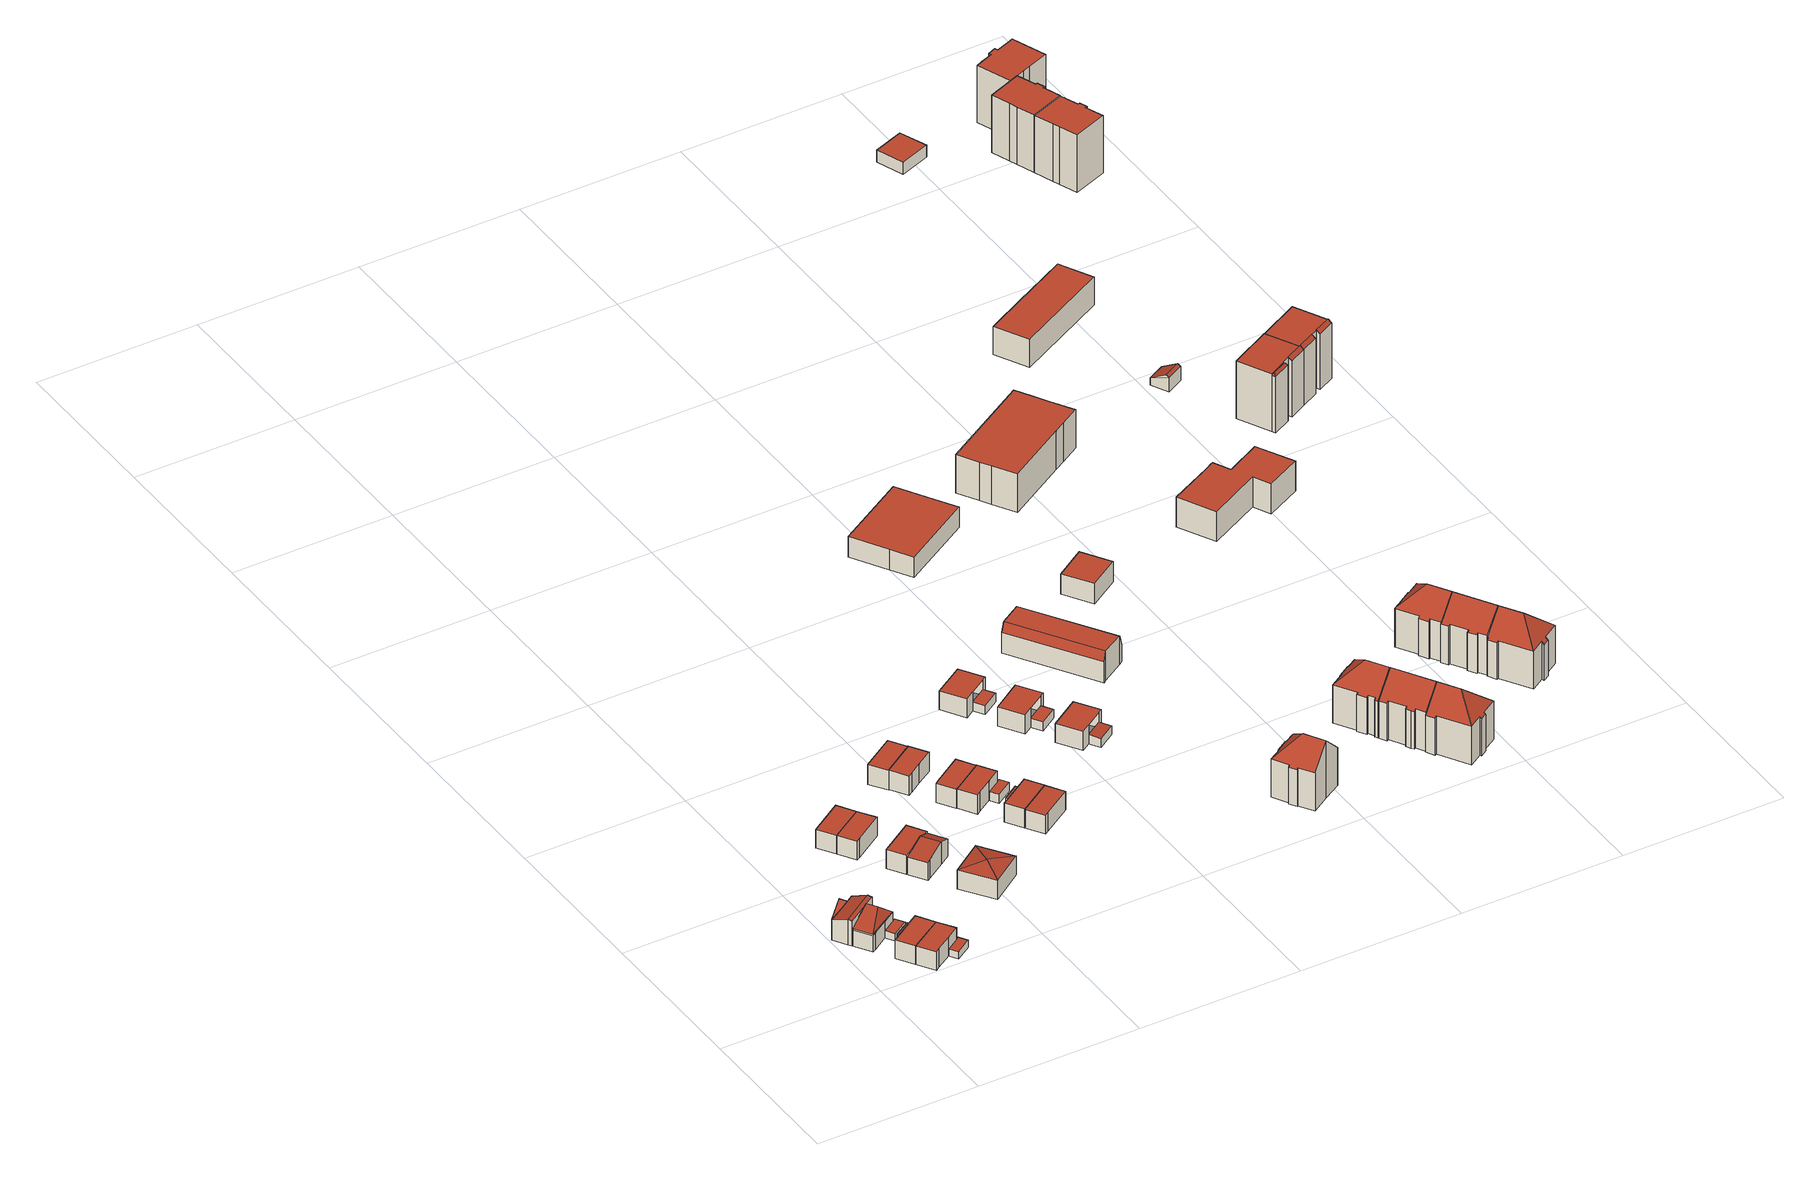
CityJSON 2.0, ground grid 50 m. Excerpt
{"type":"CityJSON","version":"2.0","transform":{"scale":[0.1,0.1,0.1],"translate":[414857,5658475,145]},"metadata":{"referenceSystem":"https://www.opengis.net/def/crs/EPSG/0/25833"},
"CityObjects":{
"building1":{"type":"Building","attributes":{"Dachtyp_tdc":"tdcGableRoof","Gemeindeschluessel":14612000,"Dachneigung":21.4,"QualitaetDacherkennung":9,"Geometrietyp2DReferenz":"3000","measuredHeight":8.37,"function":"31001_9998","roofType":"3100"},"geometry":[{"type":"Solid","lod":"2","boundaries":[[[[0,1,2,3]],[[1,4,5,2]],[[4,6,7,5]],[[6,8,9,7]],[[8,10,11,9]],[[10,12,13,11]],[[12,14,15,13]],[[14,0,3,15]],[[10,8,6,4]],[[4,1,0,14,12,10]],[[3,2,5,7,9,11,13,15]]]],"semantics":{"surfaces":[{"type":"WallSurface"},{"type":"RoofSurface"},{"type":"GroundSurface"}],"values":[[0,0,0,0,0,0,0,0,1,1,2]]}}]},
"building2":{"type":"Building","attributes":{"Dachtyp_tdc":"tdcHipAndGableRoof","Gemeindeschluessel":14612000,"Dachneigung":18.45,"QualitaetDacherkennung":11,"Geometrietyp2DReferenz":"3000","measuredHeight":8.54,"function":"31001_9998","roofType":"5000"},"geometry":[{"type":"Solid","lod":"2","boundaries":[[[[16,17,18,19]],[[17,20,21,18]],[[20,22,9,21]],[[22,23,7,9]],[[23,24,25,7]],[[26,27,28,24,29]],[[23,30,29,24]],[[26,29,30,31]],[[20,26,31,22]],[[22,31,30,23]],[[16,28,27,17]],[[24,28,16]],[[17,27,26,20]],[[25,19,18,21,9,7]],[[24,16,19,25]]]],"semantics":{"surfaces":[{"type":"WallSurface"},{"type":"RoofSurface"},{"type":"GroundSurface"}],"values":[[0,0,0,0,0,1,1,1,0,0,0,0,0,2,0]]}}]},
"building3":{"type":"Building","attributes":{"Dachtyp_tdc":"tdcFreeFormRoof","Gemeindeschluessel":14612000,"Dachneigung":41.2,"QualitaetDacherkennung":10,"Geometrietyp2DReferenz":"3000","measuredHeight":5.76,"function":"31001_9998","roofType":"5000"},"geometry":[{"type":"Solid","lod":"2","boundaries":[[[[32,33,34,35]],[[33,36,37,34]],[[36,38,39,37]],[[38,32,35,39]],[[38,36,40,41]],[[32,41,40,33]],[[36,33,40]],[[32,38,41]],[[35,34,37,39]]]],"semantics":{"surfaces":[{"type":"WallSurface"},{"type":"RoofSurface"},{"type":"GroundSurface"}],"values":[[0,0,0,0,1,1,0,0,2]]}}]},
"building4":{"type":"Building","attributes":{"Dachtyp_tdc":"tdcPolyFlatRoof","Gemeindeschluessel":14612000,"Dachneigung":0,"QualitaetDacherkennung":47,"Geometrietyp2DReferenz":"3000","measuredHeight":6.09,"function":"31001_9998","roofType":"1000"},"geometry":[{"type":"Solid","lod":"2","boundaries":[[[[42,43,44,45]],[[43,46,47,44]],[[46,48,49,47]],[[48,50,51,49]],[[50,52,53,51]],[[52,54,55,53]],[[54,42,45,55]],[[54,52,50,48,46,43,42]],[[45,44,47,49,51,53,55]]]],"semantics":{"surfaces":[{"type":"WallSurface"},{"type":"RoofSurface"},{"type":"GroundSurface"}],"values":[[0,0,0,0,0,0,0,1,2]]}}]},
"building5":{"type":"Building","attributes":{"Dachtyp_tdc":"tdcPolyFlatRoof","Gemeindeschluessel":14612000,"Dachneigung":0,"QualitaetDacherkennung":49,"Geometrietyp2DReferenz":"3000","measuredHeight":2.35,"function":"31001_9998","roofType":"1000"},"geometry":[{"type":"Solid","lod":"2","boundaries":[[[[56,57,19,58]],[[57,59,25,19]],[[59,60,61,25]],[[60,62,63,61]],[[62,56,58,63]],[[62,60,59,57,56]],[[58,19,25,61,63]]]],"semantics":{"surfaces":[{"type":"WallSurface"},{"type":"RoofSurface"},{"type":"GroundSurface"}],"values":[[0,0,0,0,0,1,2]]}}]},
"building6":{"type":"Building","attributes":{"Dachtyp_tdc":"tdcPolyFlatRoof","Gemeindeschluessel":14612000,"Dachneigung":0,"QualitaetDacherkennung":43,"Geometrietyp2DReferenz":"3000","measuredHeight":6.1,"function":"31001_9998","roofType":"1000"},"geometry":[{"type":"Solid","lod":"2","boundaries":[[[[64,65,66,67]],[[65,43,44,66]],[[43,42,45,44]],[[42,54,55,45]],[[54,68,69,55]],[[68,70,71,69]],[[70,64,67,71]],[[70,68,54,42,43,65,64]],[[67,66,44,45,55,69,71]]]],"semantics":{"surfaces":[{"type":"WallSurface"},{"type":"RoofSurface"},{"type":"GroundSurface"}],"values":[[0,0,0,0,0,0,0,1,2]]}}]},
"building7":{"type":"Building","attributes":{"Dachtyp_tdc":"tdcPolyFlatRoof","Gemeindeschluessel":14612000,"Dachneigung":0,"QualitaetDacherkennung":47,"Geometrietyp2DReferenz":"3000","measuredHeight":2.35,"function":"31001_9998","roofType":"1000"},"geometry":[{"type":"Solid","lod":"2","boundaries":[[[[72,73,74,51]],[[73,75,76,74]],[[75,77,78,76]],[[77,79,53,78]],[[79,72,51,53]],[[79,77,75,73,72]],[[51,74,76,78,53]]]],"semantics":{"surfaces":[{"type":"WallSurface"},{"type":"RoofSurface"},{"type":"GroundSurface"}],"values":[[0,0,0,0,0,1,2]]}}]},
"building8":{"type":"Building","attributes":{"Dachtyp_tdc":"tdcPolyFlatRoof","Gemeindeschluessel":14612000,"Dachneigung":0,"QualitaetDacherkennung":46,"Geometrietyp2DReferenz":"3000","measuredHeight":2.37,"function":"31001_9998","roofType":"1000"},"geometry":[{"type":"Solid","lod":"2","boundaries":[[[[80,81,71,82]],[[81,83,69,71]],[[83,84,85,69]],[[84,86,87,85]],[[86,80,82,87]],[[86,84,83,81,80]],[[82,71,69,85,87]]]],"semantics":{"surfaces":[{"type":"WallSurface"},{"type":"RoofSurface"},{"type":"GroundSurface"}],"values":[[0,0,0,0,0,1,2]]}}]},
"building9":{"type":"Building","attributes":{"Dachtyp_tdc":"tdcPolyFlatRoof","Gemeindeschluessel":14612000,"Dachneigung":0,"QualitaetDacherkennung":45,"Geometrietyp2DReferenz":"3000","measuredHeight":6.19,"function":"31001_9998","roofType":"1000"},"geometry":[{"type":"Solid","lod":"2","boundaries":[[[[88,89,90,91]],[[89,92,93,90]],[[92,94,95,93]],[[94,96,97,95]],[[96,98,99,97]],[[98,88,91,99]],[[98,96,94,92,89,88]],[[91,90,93,95,97,99]]]],"semantics":{"surfaces":[{"type":"WallSurface"},{"type":"RoofSurface"},{"type":"GroundSurface"}],"values":[[0,0,0,0,0,0,1,2]]}}]},
"building10":{"type":"Building","attributes":{"Dachtyp_tdc":"tdcPolyFlatRoof","Gemeindeschluessel":14612000,"Dachneigung":0,"QualitaetDacherkennung":45,"Geometrietyp2DReferenz":"3000","measuredHeight":6.2,"function":"31001_9998","roofType":"1000"},"geometry":[{"type":"Solid","lod":"2","boundaries":[[[[100,89,90,101]],[[89,88,91,90]],[[88,98,99,91]],[[98,102,103,99]],[[102,104,105,103]],[[104,100,101,105]],[[104,102,98,88,89,100]],[[101,90,91,99,103,105]]]],"semantics":{"surfaces":[{"type":"WallSurface"},{"type":"RoofSurface"},{"type":"GroundSurface"}],"values":[[0,0,0,0,0,0,1,2]]}}]},
"building11":{"type":"Building","attributes":{"Dachtyp_tdc":"tdcPolyFlatRoof","Gemeindeschluessel":14612000,"Dachneigung":0,"QualitaetDacherkennung":43,"Geometrietyp2DReferenz":"3000","measuredHeight":6.32,"function":"31001_9998","roofType":"1000"},"geometry":[{"type":"Solid","lod":"2","boundaries":[[[[106,107,108,109]],[[107,110,111,108]],[[110,112,113,111]],[[112,114,115,113]],[[114,116,117,115]],[[116,106,109,117]],[[116,114,112,110,107,106]],[[109,108,111,113,115,117]]]],"semantics":{"surfaces":[{"type":"WallSurface"},{"type":"RoofSurface"},{"type":"GroundSurface"}],"values":[[0,0,0,0,0,0,1,2]]}}]},
"building12":{"type":"Building","attributes":{"Dachtyp_tdc":"tdcGableRoof","Gemeindeschluessel":14612000,"Dachneigung":10.66,"QualitaetDacherkennung":20,"Geometrietyp2DReferenz":"3000","measuredHeight":7.32,"function":"31001_9998","roofType":"3100"},"geometry":[{"type":"Solid","lod":"2","boundaries":[[[[118,119,120,121]],[[119,122,123,120]],[[122,124,108,123]],[[124,125,109,108]],[[125,126,127,109]],[[126,128,117,127]],[[128,129,130,117]],[[129,118,121,130]],[[126,125,124,122,119,118]],[[118,129,128,126]],[[121,120,123,108,109,127,117,130]]]],"semantics":{"surfaces":[{"type":"WallSurface"},{"type":"RoofSurface"},{"type":"GroundSurface"}],"values":[[0,0,0,0,0,0,0,0,1,1,2]]}}]},
"building13":{"type":"Building","attributes":{"Dachtyp_tdc":"tdcFreeFormRoof","Gemeindeschluessel":14612000,"Dachneigung":11.23,"QualitaetDacherkennung":20,"Geometrietyp2DReferenz":"3000","measuredHeight":7.35,"function":"31001_9998","roofType":"5000"},"geometry":[{"type":"Solid","lod":"2","boundaries":[[[[131,132,133,134]],[[132,135,136,133]],[[135,137,138,136]],[[137,131,134,138]],[[139,137,135]],[[140,139,135,132]],[[140,132,131]],[[139,140,131,137]],[[134,133,136,138]]]],"semantics":{"surfaces":[{"type":"WallSurface"},{"type":"RoofSurface"},{"type":"GroundSurface"}],"values":[[0,0,0,0,1,1,1,1,2]]}}]},
"building14":{"type":"Building","attributes":{"Dachtyp_tdc":"tdcPolyFlatRoof","Gemeindeschluessel":14612000,"Dachneigung":0,"QualitaetDacherkennung":46,"Geometrietyp2DReferenz":"3000","measuredHeight":6.47,"function":"31001_9998","roofType":"1000"},"geometry":[{"type":"Solid","lod":"2","boundaries":[[[[141,142,143,144]],[[142,145,146,143]],[[145,147,148,146]],[[147,149,150,148]],[[149,151,152,150]],[[151,141,144,152]],[[151,149,147,145,142,141]],[[144,143,146,148,150,152]]]],"semantics":{"surfaces":[{"type":"WallSurface"},{"type":"RoofSurface"},{"type":"GroundSurface"}],"values":[[0,0,0,0,0,0,1,2]]}}]},
"building15":{"type":"Building","attributes":{"Dachtyp_tdc":"tdcPolyFlatRoof","Gemeindeschluessel":14612000,"Dachneigung":0,"QualitaetDacherkennung":48,"Geometrietyp2DReferenz":"3000","measuredHeight":6.26,"function":"31001_9998","roofType":"1000"},"geometry":[{"type":"Solid","lod":"2","boundaries":[[[[153,154,155,156]],[[154,157,158,155]],[[157,159,160,158]],[[159,161,162,160]],[[161,163,164,162]],[[163,165,166,164]],[[165,153,156,166]],[[165,163,161,159,157,154,153]],[[156,155,158,160,162,164,166]]]],"semantics":{"surfaces":[{"type":"WallSurface"},{"type":"RoofSurface"},{"type":"GroundSurface"}],"values":[[0,0,0,0,0,0,0,1,2]]}}]},
"building16":{"type":"Building","attributes":{"Dachtyp_tdc":"tdcPolyFlatRoof","Gemeindeschluessel":14612000,"Dachneigung":0,"QualitaetDacherkennung":44,"Geometrietyp2DReferenz":"3000","measuredHeight":6.24,"function":"31001_9998","roofType":"1000"},"geometry":[{"type":"Solid","lod":"2","boundaries":[[[[167,168,169,170]],[[168,171,172,169]],[[173,174,175,176]],[[174,177,178,175]],[[177,167,170,178]],[[177,174,173,171,168,167]],[[170,169,172,176,175,178]],[[171,173,176,172]]]],"semantics":{"surfaces":[{"type":"WallSurface"},{"type":"RoofSurface"},{"type":"GroundSurface"}],"values":[[0,0,0,0,0,1,2,0]]}}]},
"building17":{"type":"Building","attributes":{"Dachtyp_tdc":"tdcPolyFlatRoof","Gemeindeschluessel":14612000,"Dachneigung":0,"QualitaetDacherkennung":39,"Geometrietyp2DReferenz":"3000","measuredHeight":6.32,"function":"31001_9998","roofType":"1000"},"geometry":[{"type":"Solid","lod":"2","boundaries":[[[[179,180,181,182]],[[183,184,185,186]],[[184,187,188,185]],[[187,189,190,188]],[[189,191,192,190]],[[191,179,182,192]],[[191,189,187,184,183,180,179]],[[182,181,186,185,188,190,192]],[[180,183,186,181]]]],"semantics":{"surfaces":[{"type":"WallSurface"},{"type":"RoofSurface"},{"type":"GroundSurface"}],"values":[[0,0,0,0,0,0,1,2,0]]}}]},
"building18":{"type":"Building","attributes":{"Dachtyp_tdc":"tdcPolyFlatRoof","Gemeindeschluessel":14612000,"Dachneigung":0,"QualitaetDacherkennung":46,"Geometrietyp2DReferenz":"3000","measuredHeight":6.27,"function":"31001_9998","roofType":"1000"},"geometry":[{"type":"Solid","lod":"2","boundaries":[[[[193,194,195,196]],[[194,197,198,195]],[[197,199,200,198]],[[199,201,202,200]],[[201,203,204,202]],[[203,205,206,204]],[[205,193,196,206]],[[205,203,201,199,197,194,193]],[[196,195,198,200,202,204,206]]]],"semantics":{"surfaces":[{"type":"WallSurface"},{"type":"RoofSurface"},{"type":"GroundSurface"}],"values":[[0,0,0,0,0,0,0,1,2]]}}]},
"building19":{"type":"Building","attributes":{"Dachtyp_tdc":"tdcPolyFlatRoof","Gemeindeschluessel":14612000,"Dachneigung":0,"QualitaetDacherkennung":0,"Geometrietyp2DReferenz":"3000","BezugspunktDach":"2000","measuredHeight":3,"function":"31001_9998"},"geometry":[{"type":"MultiSurface","lod":"2","boundaries":[[[207,208,209,210,211]],[[211,210,212,213]],[[210,209,214,212]],[[209,208,215,214]],[[208,207,216,215]],[[207,211,213,216]],[[213,212,214,215,216]]],"semantics":{"surfaces":[{"type":"RoofSurface"},{"type":"WallSurface"},{"type":"GroundSurface"}],"values":[0,1,1,1,1,1,2]}}]},
"building20":{"type":"Building","attributes":{"Dachtyp_tdc":"tdcPolyFlatRoof","Gemeindeschluessel":14612000,"Dachneigung":0,"QualitaetDacherkennung":45,"Geometrietyp2DReferenz":"3000","measuredHeight":6.13,"function":"31001_9998","roofType":"1000"},"geometry":[{"type":"Solid","lod":"2","boundaries":[[[[217,218,219,220]],[[218,221,222,219]],[[221,223,224,222]],[[223,225,226,224]],[[225,227,228,226]],[[227,217,220,228]],[[227,225,223,221,218,217]],[[220,219,222,224,226,228]]]],"semantics":{"surfaces":[{"type":"WallSurface"},{"type":"RoofSurface"},{"type":"GroundSurface"}],"values":[[0,0,0,0,0,0,1,2]]}}]},
"building21":{"type":"Building","attributes":{"Dachtyp_tdc":"tdcPolyFlatRoof","Gemeindeschluessel":14612000,"Dachneigung":0,"QualitaetDacherkennung":52,"Geometrietyp2DReferenz":"3000","measuredHeight":2.41,"function":"31001_9998","roofType":"1000"},"geometry":[{"type":"Solid","lod":"2","boundaries":[[[[229,230,231,202]],[[230,232,233,231]],[[232,234,235,233]],[[234,236,204,235]],[[236,229,202,204]],[[236,234,232,230,229]],[[202,231,233,235,204]]]],"semantics":{"surfaces":[{"type":"WallSurface"},{"type":"RoofSurface"},{"type":"GroundSurface"}],"values":[[0,0,0,0,0,1,2]]}}]},
"building22":{"type":"Building","attributes":{"Gemeindeschluessel":14612000,"Geometrietyp2DReferenz":"3000","function":"31001_9998","roofType":"9999"},"children":["building22-1","building22-2"]},
"building22-1":{"type":"BuildingPart","attributes":{"Dachtyp_tdc":"tdcPolyFlatRoof","Dachneigung":0,"QualitaetDacherkennung":66,"Geometrietyp2DReferenz":"3000","measuredHeight":2.97,"roofType":"1000"},"parents":["building22"],"geometry":[{"type":"MultiSurface","lod":"2","boundaries":[[[237,238,239,240]],[[238,241,242,239]],[[243,237,240,244]],[[243,241,238,237]],[[240,239,242,244]]],"semantics":{"surfaces":[{"type":"WallSurface"},{"type":"RoofSurface"},{"type":"GroundSurface"}],"values":[0,0,0,1,2]}}]},
"building22-2":{"type":"BuildingPart","attributes":{"Dachtyp_tdc":"tdcPolyFlatRoof","Dachneigung":0,"QualitaetDacherkennung":69,"Geometrietyp2DReferenz":"3000","measuredHeight":6.22,"roofType":"1000"},"parents":["building22"],"geometry":[{"type":"MultiSurface","lod":"2","boundaries":[[[245,246,247,248]],[[246,249,244,247]],[[249,243,244]],[[250,242,241]],[[250,251,252,242]],[[251,253,254,252]],[[253,245,248,254]],[[253,251,250,249,246,245]],[[248,247,244,242,252,254]]],"semantics":{"surfaces":[{"type":"WallSurface"},{"type":"RoofSurface"},{"type":"GroundSurface"}],"values":[0,0,0,0,0,0,0,1,2]}}]},
"building23":{"type":"Building","attributes":{"Gemeindeschluessel":14612000,"Geometrietyp2DReferenz":"3000","function":"31001_9998","roofType":"9999"},"children":["building23-1","building23-2"]},
"building23-1":{"type":"BuildingPart","attributes":{"Dachtyp_tdc":"tdcPolyFlatRoof","Dachneigung":0,"QualitaetDacherkennung":64,"Geometrietyp2DReferenz":"3000","measuredHeight":6.29,"roofType":"1000"},"parents":["building23"],"geometry":[{"type":"MultiSurface","lod":"2","boundaries":[[[255,256,257,258]],[[256,259,260,257]],[[259,261,260]],[[262,263,264]],[[262,265,266,263]],[[265,267,268,266]],[[267,255,258,268]],[[267,265,262,259,256,255]],[[258,257,260,263,266,268]]],"semantics":{"surfaces":[{"type":"WallSurface"},{"type":"RoofSurface"},{"type":"GroundSurface"}],"values":[0,0,0,0,0,0,0,1,2]}}]},
"building23-2":{"type":"BuildingPart","attributes":{"Dachtyp_tdc":"tdcPolyFlatRoof","Dachneigung":0,"QualitaetDacherkennung":73,"Geometrietyp2DReferenz":"3000","measuredHeight":2.98,"roofType":"1000"},"parents":["building23"],"geometry":[{"type":"MultiSurface","lod":"2","boundaries":[[[269,270,271,272]],[[270,264,263,271]],[[261,269,272,260]],[[261,264,270,269]],[[272,271,263,260]]],"semantics":{"surfaces":[{"type":"WallSurface"},{"type":"RoofSurface"},{"type":"GroundSurface"}],"values":[0,0,0,1,2]}}]},
"building24":{"type":"Building","attributes":{"Gemeindeschluessel":14612000,"Geometrietyp2DReferenz":"3000","function":"31001_9998","roofType":"9999"},"children":["building24-1","building24-2"]},
"building24-1":{"type":"BuildingPart","attributes":{"Dachtyp_tdc":"tdcPolyFlatRoof","Dachneigung":3.37,"QualitaetDacherkennung":61,"Geometrietyp2DReferenz":"3000","measuredHeight":3.03,"roofType":"2100"},"parents":["building24"],"geometry":[{"type":"MultiSurface","lod":"2","boundaries":[[[273,274,275,276]],[[277,278,279,280]],[[278,273,276,279]],[[278,277,274,273]],[[276,275,280,279]]],"semantics":{"surfaces":[{"type":"WallSurface"},{"type":"RoofSurface"},{"type":"GroundSurface"}],"values":[0,0,0,1,2]}}]},
"building24-2":{"type":"BuildingPart","attributes":{"Dachtyp_tdc":"tdcPolyFlatRoof","Dachneigung":0,"QualitaetDacherkennung":61,"Geometrietyp2DReferenz":"3000","measuredHeight":6.3,"roofType":"1000"},"parents":["building24"],"geometry":[{"type":"MultiSurface","lod":"2","boundaries":[[[281,282,283,284]],[[282,285,280,283]],[[285,277,280]],[[286,275,274]],[[286,287,288,275]],[[287,289,290,288]],[[289,281,284,290]],[[289,287,286,285,282,281]],[[284,283,280,275,288,290]]],"semantics":{"surfaces":[{"type":"WallSurface"},{"type":"RoofSurface"},{"type":"GroundSurface"}],"values":[0,0,0,0,0,0,0,1,2]}}]},
"building25":{"type":"Building","attributes":{"Gemeindeschluessel":14612000,"Geometrietyp2DReferenz":"3000","function":"31001_9998","roofType":"9999"},"children":["building25-1","building25-2"]},
"building25-1":{"type":"BuildingPart","attributes":{"Dachtyp_tdc":"tdcPolyFlatRoof","Dachneigung":0,"QualitaetDacherkennung":66,"Geometrietyp2DReferenz":"3000","measuredHeight":3.52,"roofType":"1000"},"parents":["building25"],"geometry":[{"type":"MultiSurface","lod":"2","boundaries":[[[291,292,293,294]],[[292,295,296,293]],[[295,297,298,296]],[[297,299,300,298]],[[299,301,302,300]],[[301,299,297,295,292,291]],[[294,293,296,298,300,302]]],"semantics":{"surfaces":[{"type":"WallSurface"},{"type":"RoofSurface"},{"type":"GroundSurface"}],"values":[0,0,0,0,0,1,2]}}]},
"building25-2":{"type":"BuildingPart","attributes":{"Dachtyp_tdc":"tdcCutGableRoof","Dachneigung":2.22,"QualitaetDacherkennung":43,"Geometrietyp2DReferenz":"3000","measuredHeight":9.62,"roofType":"9999"},"parents":["building25"],"geometry":[{"type":"MultiSurface","lod":"2","boundaries":[[[303,304,294,305]],[[304,306,291,294]],[[307,308,302,301]],[[308,309,310,302]],[[309,311,312,310]],[[311,313,314,312]],[[313,315,316,314]],[[315,317,318,316]],[[317,319,320,318]],[[319,321,322,320]],[[321,303,305,322]],[[311,309,308,307,306,304,303,321]],[[319,317,315,313]],[[321,319,313,311]],[[305,294,302,310,312,314,316,318,320,322]]],"semantics":{"surfaces":[{"type":"WallSurface"},{"type":"RoofSurface"},{"type":"GroundSurface"}],"values":[0,0,0,0,0,0,0,0,0,0,0,1,1,1,2]}}]},
"building26":{"type":"Building","attributes":{"Dachtyp_tdc":"tdcHipAndGableRoof","Gemeindeschluessel":14612000,"Dachneigung":44.73,"QualitaetDacherkennung":59,"Geometrietyp2DReferenz":"3000","measuredHeight":18.91,"function":"31001_9998","roofType":"5000"},"geometry":[{"type":"Solid","lod":"2","boundaries":[[[[323,324,325,326]],[[324,327,328,325]],[[327,329,330,328]],[[329,331,332,330]],[[331,333,334,332]],[[333,335,336,334]],[[335,337,338,336]],[[337,339,340,338]],[[339,341,342,340]],[[341,343,344,342]],[[343,345,346,344]],[[345,347,348,346]],[[347,349,350,348]],[[349,323,326,350]],[[345,343,341,339,337,335,333,351]],[[333,331,329,327,324,323,349,351]],[[349,347,345,351]],[[326,325,328,330,332,334,336,338,340,342,344,346,348,350]]]],"semantics":{"surfaces":[{"type":"WallSurface"},{"type":"RoofSurface"},{"type":"GroundSurface"}],"values":[[0,0,0,0,0,0,0,0,0,0,0,0,0,0,1,1,1,2]]}}]},
"building27":{"type":"Building","attributes":{"Dachtyp_tdc":"tdcPolyFlatRoof","Gemeindeschluessel":14612000,"Dachneigung":0,"QualitaetDacherkennung":56,"Geometrietyp2DReferenz":"3000","measuredHeight":6.74,"function":"31001_3211","roofType":"1000"},"geometry":[{"type":"Solid","lod":"2","boundaries":[[[[352,353,354,355]],[[353,356,357,354]],[[356,358,359,357]],[[358,360,361,359]],[[360,362,363,361]],[[362,352,355,363]],[[362,360,358,356,353,352]],[[355,354,357,359,361,363]]]],"semantics":{"surfaces":[{"type":"WallSurface"},{"type":"RoofSurface"},{"type":"GroundSurface"}],"values":[[0,0,0,0,0,0,1,2]]}}]},
"building28":{"type":"Building","attributes":{"Dachtyp_tdc":"tdcPolyFlatRoof","Gemeindeschluessel":14612000,"Dachneigung":0,"QualitaetDacherkennung":83,"Geometrietyp2DReferenz":"3000","measuredHeight":6.68,"function":"31001_9998","roofType":"1000"},"geometry":[{"type":"Solid","lod":"2","boundaries":[[[[364,365,366,367]],[[365,368,369,366]],[[368,370,371,369]],[[370,364,367,371]],[[370,368,365,364]],[[367,366,369,371]]]],"semantics":{"surfaces":[{"type":"WallSurface"},{"type":"RoofSurface"},{"type":"GroundSurface"}],"values":[[0,0,0,0,1,2]]}}]},
"building29":{"type":"Building","attributes":{"Dachtyp_tdc":"tdcFreeFormRoof","Gemeindeschluessel":14612000,"Dachneigung":44.4,"QualitaetDacherkennung":61,"Geometrietyp2DReferenz":"3000","measuredHeight":18.81,"function":"31001_9998","roofType":"5000"},"geometry":[{"type":"Solid","lod":"2","boundaries":[[[[372,373,374,375]],[[373,376,377,374]],[[376,378,379,377]],[[378,380,381,379]],[[380,382,383,381]],[[382,384,385,383]],[[384,386,387,385]],[[386,388,389,387]],[[388,390,391,389]],[[390,392,393,391]],[[392,394,395,393]],[[394,396,397,395]],[[396,398,399,397]],[[398,400,401,399]],[[400,402,403,401]],[[402,404,405,403]],[[404,372,375,405]],[[400,398,396,394,392,406]],[[392,390,388,386,384,382,406]],[[382,380,378,376,373,372,404,402,400,406]],[[375,374,377,379,381,383,385,387,389,391,393,395,397,399,401,403,405]]]],"semantics":{"surfaces":[{"type":"WallSurface"},{"type":"RoofSurface"},{"type":"GroundSurface"}],"values":[[0,0,0,0,0,0,0,0,0,0,0,0,0,0,0,0,0,1,1,1,2]]}}]},
"building30":{"type":"Building","attributes":{"Dachtyp_tdc":"tdcFreeFormRoof","Gemeindeschluessel":14612000,"Dachneigung":43.22,"QualitaetDacherkennung":58,"Geometrietyp2DReferenz":"3000","measuredHeight":18.82,"function":"31001_9998","roofType":"5000"},"geometry":[{"type":"Solid","lod":"2","boundaries":[[[[407,408,409,410]],[[408,411,412,409]],[[411,413,414,412]],[[413,415,416,414]],[[415,417,418,416]],[[417,419,403,418]],[[419,420,421,403]],[[420,422,399,421]],[[422,423,424,399]],[[423,425,426,424]],[[425,427,428,426]],[[427,429,430,428]],[[429,431,432,430]],[[431,433,434,432]],[[433,407,410,434]],[[429,427,425,423,422,420]],[[420,419,417,415,413,411,408,407,433,431,429]],[[410,409,412,414,416,418,403,421,399,424,426,428,430,432,434]]]],"semantics":{"surfaces":[{"type":"WallSurface"},{"type":"RoofSurface"},{"type":"GroundSurface"}],"values":[[0,0,0,0,0,0,0,0,0,0,0,0,0,0,0,1,1,2]]}}]},
"building31":{"type":"Building","attributes":{"Dachtyp_tdc":"tdcFreeFormRoof","Gemeindeschluessel":14612000,"Dachneigung":43.77,"QualitaetDacherkennung":58,"Geometrietyp2DReferenz":"3000","measuredHeight":18.74,"function":"31001_9998","roofType":"5000"},"geometry":[{"type":"Solid","lod":"2","boundaries":[[[[435,436,437,438]],[[436,439,440,437]],[[439,441,442,440]],[[441,443,444,442]],[[443,445,446,444]],[[445,447,448,446]],[[447,429,449,448]],[[429,450,451,449]],[[450,452,453,451]],[[452,454,455,453]],[[454,456,457,455]],[[456,458,459,457]],[[458,460,461,459]],[[460,462,463,461]],[[462,435,438,463]],[[458,456,454,452,450,429,464]],[[429,447,445,443,441,439,464]],[[439,436,435,462,460,458,464]],[[438,437,440,442,444,446,448,449,451,453,455,457,459,461,463]]]],"semantics":{"surfaces":[{"type":"WallSurface"},{"type":"RoofSurface"},{"type":"GroundSurface"}],"values":[[0,0,0,0,0,0,0,0,0,0,0,0,0,0,0,1,1,1,2]]}}]},
"building32":{"type":"Building","attributes":{"name":"19. Grundschule Dresden","Dachtyp_tdc":"tdcPolyFlatRoof","Gemeindeschluessel":14612000,"Dachneigung":0,"QualitaetDacherkennung":86,"Geometrietyp2DReferenz":"3000","measuredHeight":12.6,"function":"31001_3021","roofType":"1000"},"geometry":[{"type":"Solid","lod":"2","boundaries":[[[[465,466,467,468]],[[466,469,470,467]],[[469,471,472,470]],[[471,473,474,472]],[[473,475,476,474]],[[475,477,478,476]],[[477,479,480,478]],[[479,481,482,480]],[[481,483,484,482]],[[483,485,486,484]],[[485,465,468,486]],[[485,483,481,479,477,475,473,471,469,466,465]],[[468,467,470,472,474,476,478,480,482,484,486]]]],"semantics":{"surfaces":[{"type":"WallSurface"},{"type":"RoofSurface"},{"type":"GroundSurface"}],"values":[[0,0,0,0,0,0,0,0,0,0,0,1,2]]}}]},
"building33":{"type":"Building","attributes":{"Dachtyp_tdc":"tdcFreeFormRoof","Gemeindeschluessel":14612000,"Dachneigung":44.16,"QualitaetDacherkennung":63,"Geometrietyp2DReferenz":"3000","measuredHeight":18.81,"function":"31001_9998","roofType":"5000"},"geometry":[{"type":"Solid","lod":"2","boundaries":[[[[487,488,489,490]],[[488,491,492,489]],[[491,493,494,492]],[[493,495,496,494]],[[495,497,498,496]],[[497,499,500,498]],[[499,501,502,500]],[[501,503,504,502]],[[503,505,506,504]],[[505,507,508,506]],[[501,499,497,509]],[[497,495,493,491,488,487,509]],[[487,510,511,507,505,503,501,509]],[[508,512,513,490,489,492,494,496,498,500,502,504,506]],[[510,487,490,513]],[[507,511,512,508]],[[511,510,513,512]]]],"semantics":{"surfaces":[{"type":"WallSurface"},{"type":"RoofSurface"},{"type":"GroundSurface"}],"values":[[0,0,0,0,0,0,0,0,0,0,1,1,1,2,0,0,0]]}}]},
"building34":{"type":"Building","attributes":{"Dachtyp_tdc":"tdcFreeFormRoof","Gemeindeschluessel":14612000,"Dachneigung":42.45,"QualitaetDacherkennung":50,"Geometrietyp2DReferenz":"3000","measuredHeight":18.83,"function":"31001_9998","roofType":"5000"},"geometry":[{"type":"Solid","lod":"2","boundaries":[[[[514,515,516,517]],[[515,518,519,516]],[[518,520,521,519]],[[520,522,523,521]],[[522,524,525,523]],[[524,526,504,525]],[[526,501,502,504]],[[501,527,500,502]],[[527,528,529,500]],[[528,530,531,529]],[[530,532,533,531]],[[532,534,535,533]],[[534,536,537,535]],[[536,538,539,537]],[[538,514,517,539]],[[534,532,530,528,527,501]],[[501,526,524,522,520,518,515,514,538,536,534]],[[517,516,519,521,523,525,504,502,500,529,531,533,535,537,539]]]],"semantics":{"surfaces":[{"type":"WallSurface"},{"type":"RoofSurface"},{"type":"GroundSurface"}],"values":[[0,0,0,0,0,0,0,0,0,0,0,0,0,0,0,1,1,2]]}}]},
"building35":{"type":"Building","attributes":{"Dachtyp_tdc":"tdcHipAndGableRoof","Gemeindeschluessel":14612000,"Dachneigung":45.05,"QualitaetDacherkennung":59,"Geometrietyp2DReferenz":"3000","measuredHeight":18.77,"function":"31001_9998","roofType":"5000"},"geometry":[{"type":"Solid","lod":"2","boundaries":[[[[540,541,542,543]],[[541,544,545,542]],[[544,534,546,545]],[[534,547,548,546]],[[547,549,550,548]],[[549,551,552,550]],[[551,553,554,552]],[[553,555,556,554]],[[555,557,558,556]],[[557,559,560,558]],[[559,561,562,560]],[[561,563,564,562]],[[563,565,566,564]],[[565,567,568,566]],[[567,540,543,568]],[[563,561,559,557,555,553,569]],[[553,551,549,547,534,569]],[[534,544,541,540,567,565,563,569]],[[543,542,545,546,548,550,552,554,556,558,560,562,564,566,568]]]],"semantics":{"surfaces":[{"type":"WallSurface"},{"type":"RoofSurface"},{"type":"GroundSurface"}],"values":[[0,0,0,0,0,0,0,0,0,0,0,0,0,0,0,1,1,1,2]]}}]},
"building36":{"type":"Building","attributes":{"Dachtyp_tdc":"tdcPolyFlatRoof","Gemeindeschluessel":14612000,"Dachneigung":0,"QualitaetDacherkennung":76,"Geometrietyp2DReferenz":"3000","measuredHeight":9.77,"function":"31001_9998","roofType":"1000"},"geometry":[{"type":"Solid","lod":"2","boundaries":[[[[570,571,572,573,574,575,576,577,578,579]],[[580,581,571,570]],[[581,582,572,571]],[[582,583,573,572]],[[583,584,574,573]],[[584,585,575,574]],[[585,586,576,575]],[[586,587,577,576]],[[587,588,578,577]],[[588,589,579,578]],[[589,580,570,579]],[[589,588,587,586,585,584,583,582,581,580]]]],"semantics":{"surfaces":[{"type":"GroundSurface"},{"type":"WallSurface"},{"type":"RoofSurface"}],"values":[[0,1,1,1,1,1,1,1,1,1,1,2]]}}]},
"building37":{"type":"Building","attributes":{"Dachtyp_tdc":"tdcPolyFlatRoof","Gemeindeschluessel":14612000,"Dachneigung":0,"QualitaetDacherkennung":85,"Geometrietyp2DReferenz":"3000","measuredHeight":9.12,"function":"31001_9998","roofType":"1000"},"geometry":[{"type":"Solid","lod":"2","boundaries":[[[[590,591,592,593]],[[591,594,595,592]],[[594,596,597,595]],[[596,598,599,597]],[[598,600,601,599]],[[600,590,593,601]],[[600,598,596,594,591,590]],[[593,592,595,597,599,601]]]],"semantics":{"surfaces":[{"type":"WallSurface"},{"type":"RoofSurface"},{"type":"GroundSurface"}],"values":[[0,0,0,0,0,0,1,2]]}}]},
"building38":{"type":"Building","attributes":{"Dachtyp_tdc":"tdcGableRoof","Gemeindeschluessel":14612000,"Dachneigung":30.33,"QualitaetDacherkennung":8,"Geometrietyp2DReferenz":"3000","measuredHeight":5.21,"function":"31001_9998","roofType":"3100"},"geometry":[{"type":"Solid","lod":"2","boundaries":[[[[602,603,604,605]],[[603,606,607,604]],[[606,608,609,607]],[[608,602,605,609]],[[606,603,610]],[[602,608,611]],[[603,602,611,610]],[[608,606,610,611]],[[605,604,607,609]]]],"semantics":{"surfaces":[{"type":"WallSurface"},{"type":"RoofSurface"},{"type":"GroundSurface"}],"values":[[0,0,0,0,0,0,1,1,2]]}}]},
"building39":{"type":"Building","attributes":{"Gemeindeschluessel":14612000,"Geometrietyp2DReferenz":"3000","function":"31001_9998","roofType":"9999"},"children":["building39-1","building39-2","building39-3"]},
"building39-1":{"type":"BuildingPart","attributes":{"Dachtyp_tdc":"tdcPolyFlatRoof","Dachneigung":0,"QualitaetDacherkennung":75,"Geometrietyp2DReferenz":"3000","measuredHeight":19.01,"roofType":"1000"},"parents":["building39"],"geometry":[{"type":"MultiSurface","lod":"2","boundaries":[[[612,613,614,615,616]],[[617,618,619]],[[617,620,621,618]],[[620,622,623,621]],[[622,624,625,623]],[[622,620,617,613,612,624]],[[625,616,615,618,621,623]]],"semantics":{"surfaces":[{"type":"WallSurface"},{"type":"RoofSurface"},{"type":"GroundSurface"}],"values":[0,0,0,0,0,1,2]}}]},
"building39-2":{"type":"BuildingPart","attributes":{"Dachtyp_tdc":"tdcFreeFormRoof","Dachneigung":54.75,"QualitaetDacherkennung":17,"Geometrietyp2DReferenz":"3000","measuredHeight":19.35,"roofType":"5000"},"parents":["building39"],"geometry":[{"type":"MultiSurface","lod":"2","boundaries":[[[614,626,627,615]],[[626,628,629,627]],[[628,619,618,629]],[[630,619,628]],[[630,631,614,619]],[[631,630,628,626]],[[631,626,614]],[[615,627,629,618]]],"semantics":{"surfaces":[{"type":"WallSurface"},{"type":"RoofSurface"},{"type":"GroundSurface"}],"values":[0,0,0,1,1,1,1,2]}}]},
"building39-3":{"type":"BuildingPart","attributes":{"Dachtyp_tdc":"tdcPolyFlatRoof","Dachneigung":39.88,"QualitaetDacherkennung":40,"Geometrietyp2DReferenz":"3000","measuredHeight":19.32,"roofType":"2100"},"parents":["building39"],"geometry":[{"type":"MultiSurface","lod":"2","boundaries":[[[632,633,634,625,624]],[[632,635,636,633]],[[634,637,616,625]],[[633,636,637,634]],[[636,635,612,616,637]]],"semantics":{"surfaces":[{"type":"WallSurface"},{"type":"RoofSurface"},{"type":"GroundSurface"}],"values":[0,1,2,0,0]}}]},
"building40":{"type":"Building","attributes":{"Gemeindeschluessel":14612000,"Geometrietyp2DReferenz":"3000","function":"31001_9998","roofType":"9999"},"children":["building40-1","building40-2","building40-3"]},
"building40-1":{"type":"BuildingPart","attributes":{"Dachtyp_tdc":"tdcPolyFlatRoof","Dachneigung":0,"QualitaetDacherkennung":85,"Geometrietyp2DReferenz":"3000","measuredHeight":18.95,"roofType":"1000"},"parents":["building40"],"geometry":[{"type":"MultiSurface","lod":"2","boundaries":[[[638,639,640,641]],[[642,643,644,645]],[[646,647,623,625]],[[647,638,641,623]],[[647,646,643,642,639,638]],[[641,640,645,644,625,623]]],"semantics":{"surfaces":[{"type":"WallSurface"},{"type":"RoofSurface"},{"type":"GroundSurface"}],"values":[0,0,0,0,1,2]}}]},
"building40-2":{"type":"BuildingPart","attributes":{"Dachtyp_tdc":"tdcPolyFlatRoof","Dachneigung":35.8,"QualitaetDacherkennung":43,"Geometrietyp2DReferenz":"3000","measuredHeight":19.12,"roofType":"2100"},"parents":["building40"],"geometry":[{"type":"MultiSurface","lod":"2","boundaries":[[[648,649,650,640,639]],[[649,651,652,650]],[[651,653,642,645,652]],[[651,649,648,653]],[[645,640,650,652]]],"semantics":{"surfaces":[{"type":"WallSurface"},{"type":"RoofSurface"},{"type":"GroundSurface"}],"values":[0,0,0,1,2]}}]},
"building40-3":{"type":"BuildingPart","attributes":{"Dachtyp_tdc":"tdcPolyFlatRoof","Dachneigung":39.9,"QualitaetDacherkennung":35,"Geometrietyp2DReferenz":"3000","measuredHeight":19.22,"roofType":"2100"},"parents":["building40"],"geometry":[{"type":"MultiSurface","lod":"2","boundaries":[[[654,655,646,625,634]],[[656,657,658,644,643]],[[657,654,634,658]],[[657,656,655,654]],[[634,625,644,658]]],"semantics":{"surfaces":[{"type":"WallSurface"},{"type":"RoofSurface"},{"type":"GroundSurface"}],"values":[0,0,0,1,2]}}]},
"building41":{"type":"Building","attributes":{"Dachtyp_tdc":"tdcPolyFlatRoof","Gemeindeschluessel":14612000,"Dachneigung":0,"QualitaetDacherkennung":86,"Geometrietyp2DReferenz":"3000","measuredHeight":3.93,"function":"31001_9998","roofType":"1000"},"geometry":[{"type":"Solid","lod":"2","boundaries":[[[[659,660,661,662]],[[660,663,664,661]],[[663,665,666,664]],[[665,659,662,666]],[[665,663,660,659]],[[662,661,664,666]]]],"semantics":{"surfaces":[{"type":"WallSurface"},{"type":"RoofSurface"},{"type":"GroundSurface"}],"values":[[0,0,0,0,1,2]]}}]},
"building42":{"type":"Building","attributes":{"Dachtyp_tdc":"tdcPolyFlatRoof","Gemeindeschluessel":14612000,"Dachneigung":0,"QualitaetDacherkennung":75,"Geometrietyp2DReferenz":"3000","measuredHeight":18.82,"function":"31001_9998","roofType":"1000"},"geometry":[{"type":"Solid","lod":"2","boundaries":[[[[667,668,669,670]],[[668,671,672,669]],[[671,673,674,672]],[[673,675,676,674]],[[675,677,678,676]],[[677,679,680,678]],[[679,681,682,680]],[[681,683,684,682]],[[683,685,686,684]],[[685,687,688,686]],[[687,667,670,688]],[[687,685,683,681,679,677,675,673,671,668,667]],[[670,669,672,674,676,678,680,682,684,686,688]]]],"semantics":{"surfaces":[{"type":"WallSurface"},{"type":"RoofSurface"},{"type":"GroundSurface"}],"values":[[0,0,0,0,0,0,0,0,0,0,0,1,2]]}}]},
"building43":{"type":"Building","attributes":{"Dachtyp_tdc":"tdcPolyFlatRoof","Gemeindeschluessel":14612000,"Dachneigung":0,"QualitaetDacherkennung":84,"Geometrietyp2DReferenz":"3000","measuredHeight":18.79,"function":"31001_9998","roofType":"1000"},"geometry":[{"type":"Solid","lod":"2","boundaries":[[[[689,690,691,692]],[[690,693,694,691]],[[693,695,696,694]],[[695,697,698,696]],[[697,699,674,698]],[[699,700,672,674]],[[700,701,702,672]],[[701,703,704,702]],[[703,705,706,704]],[[705,689,692,706]],[[705,703,701,700,699,697,695,693,690,689]],[[692,691,694,696,698,674,672,702,704,706]]]],"semantics":{"surfaces":[{"type":"WallSurface"},{"type":"RoofSurface"},{"type":"GroundSurface"}],"values":[[0,0,0,0,0,0,0,0,0,0,1,2]]}}]},
"building44":{"type":"Building","attributes":{"Dachtyp_tdc":"tdcPolyFlatRoof","Gemeindeschluessel":14612000,"Dachneigung":0,"QualitaetDacherkennung":67,"Geometrietyp2DReferenz":"3000","measuredHeight":18.76,"function":"31001_9998","roofType":"1000"},"geometry":[{"type":"Solid","lod":"2","boundaries":[[[[707,708,709,682]],[[708,710,711,709]],[[710,712,713,711]],[[712,714,715,713]],[[714,716,717,715]],[[716,718,719,717]],[[718,720,721,719]],[[720,722,723,721]],[[722,724,725,723]],[[724,726,727,725]],[[726,728,729,727]],[[728,730,731,729]],[[730,732,684,731]],[[732,707,682,684]],[[732,730,728,726,724,722,720,718,716,714,712,710,708,707]],[[682,709,711,713,715,717,719,721,723,725,727,729,731,684]]]],"semantics":{"surfaces":[{"type":"WallSurface"},{"type":"RoofSurface"},{"type":"GroundSurface"}],"values":[[0,0,0,0,0,0,0,0,0,0,0,0,0,0,1,2]]}}]}
},
"vertices":[
[58,296,68],[109,329,68],[109,329,3],[58,296,3],[135,289,87],[135,289,3],[142,278,84],[142,278,3],[41,212,84],[41,212,3],[34,223,87],[34,223,3],[8,264,68],[8,264,3],[19,272,68],[19,272,3],
[133,199,56],[86,168,56],[86,168,3],[133,199,3],[74,161,56],[74,161,3],[41,212,56],[142,278,56],[175,226,56],[175,226,3],[74,161,61],[86,168,61],[133,199,58],[130,227,89],[111,257,89],[41,212,61],
[58,296,22],[42,321,22],[42,321,4],[58,296,4],[101,358,23],[101,358,4],[116,334,23],[116,334,4],[80,345,61],[95,320,61],
[154,62,64],[142,54,64],[142,54,3],[154,62,3],[109,106,64],[109,106,3],[121,113,64],[121,113,3],[169,144,64],[169,144,3],[211,171,64],[211,171,3],[244,119,64],[244,119,3],
[150,172,27],[133,199,27],[150,172,3],[175,226,27],[183,231,27],[183,231,3],[200,204,27],[200,204,3],
[187,10,64],[175,2,64],[175,2,3],[187,10,3],[277,68,64],[277,68,3],[236,41,64],[236,41,3],
[169,144,27],[153,168,27],[153,168,3],[203,200,27],[203,200,3],[219,176,27],[219,176,3],[211,171,27],
[252,16,27],[236,41,27],[252,16,3],[277,68,27],[285,73,27],[285,73,3],[301,47,27],[301,47,3],
[224,583,75],[212,575,75],[212,575,13],[224,583,13],[179,627,75],[179,627,13],[190,634,75],[190,634,13],[280,692,75],[280,692,13],[313,640,75],[313,640,13],
[245,524,75],[245,524,13],[346,589,75],[346,589,13],[257,531,75],[257,531,13],
[336,407,76],[324,400,76],[324,400,13],[336,407,13],[291,452,76],[291,452,13],[303,459,76],[303,459,13],[393,517,76],[393,517,13],[426,465,76],[426,465,13],
[425,392,87],[369,356,74],[369,356,13],[425,392,13],[358,348,71],[358,348,13],[324,400,71],[336,407,74],[392,444,87],[392,444,13],[426,465,71],[459,413,71],[459,413,13],
[473,180,75],[405,276,75],[405,276,13],[473,180,13],[504,345,75],[504,345,13],[571,248,75],[571,248,13],[489,263,87],[488,262,87],
[468,732,93],[434,783,93],[434,783,28],[468,732,28],[446,791,93],[446,791,28],[536,849,93],[536,849,28],[569,797,93],[569,797,28],[479,739,93],[479,739,28],
[513,688,94],[501,680,94],[501,680,31],[513,688,31],[468,732,94],[468,732,31],[479,739,94],[479,739,31],[569,797,94],[569,797,31],[602,745,94],[602,745,31],[552,713,94],[552,713,31],
[577,562,96],[544,614,96],[544,614,33],[577,562,33],[555,621,96],[555,621,33],[645,679,96],[678,627,96],[678,627,33],[645,679,33],[588,569,96],[588,569,33],
[621,518,97],[610,510,97],[610,510,34],[621,518,34],[577,562,97],[588,569,97],[588,569,34],[577,562,34],[678,627,97],[678,627,34],[711,575,97],[711,575,34],[669,548,97],[669,548,34],
[697,400,96],[686,393,96],[686,393,33],[697,400,33],[653,444,96],[653,444,33],[664,451,96],[664,451,33],[711,481,96],[711,481,33],[754,509,96],[754,509,33],[787,458,96],[787,458,33],
[720,581,63],[711,575,63],[669,548,63],[685,522,63],[736,555,63],[685,522,33],[736,555,33],[669,548,33],[711,575,33],[720,581,33],
[730,348,95],[719,341,95],[719,341,34],[730,348,34],[686,393,95],[686,393,34],[697,400,95],[697,400,34],[787,458,95],[787,458,34],[820,406,95],[820,406,34],
[711,481,57],[695,507,57],[695,507,33],[745,539,57],[745,539,33],[761,514,57],[761,514,33],[754,509,57],
[907,906,72],[853,872,72],[853,872,43],[907,906,43],[833,903,72],[833,903,43],[887,938,72],[887,938,43],
[853,1013,105],[897,944,105],[897,944,43],[853,1013,43],[887,938,105],[833,903,105],[805,884,105],[805,884,43],[760,954,105],[760,954,43],
[945,869,108],[990,800,108],[990,800,45],[945,869,45],[979,793,108],[979,793,45],[979,793,74],[926,758,108],[926,758,45],[926,758,74],[897,740,108],[897,740,45],[853,809,108],[853,809,45],
[999,762,74],[946,727,74],[946,727,45],[999,762,45],
[1038,582,75],[1018,613,77],[1018,613,46],[1038,582,46],[1071,648,77],[1092,617,75],[1092,617,46],[1071,648,46],
[1037,724,109],[1082,655,109],[1082,655,46],[1037,724,46],[1071,648,109],[1018,613,109],[989,595,109],[989,595,46],[945,664,109],[945,664,46],
[1185,1018,92],[1187,1020,92],[1187,1020,57],[1185,1018,57],[1210,1034,92],[1210,1034,57],[1232,999,92],[1232,999,57],[1210,985,92],[1210,985,57],[1207,983,92],[1207,983,57],
[1115,1128,110],[1185,1018,109],[1115,1128,57],[1185,1018,110],[1207,983,110],[1207,983,112],[1277,872,111],[1277,872,57],[1265,864,150],[1265,864,57],[1197,821,153],[1197,821,57],[1187,814,126],[1187,814,57],[1023,1069,125],[1023,1069,57],[1034,1076,153],[1034,1076,57],[1101,1120,150],[1101,1120,57],
[1380,52,165],[1353,95,164],[1353,95,40],[1380,52,40],[1350,92,160],[1350,92,40],[1336,115,160],[1336,115,40],[1340,117,165],[1340,117,40],[1312,165,166],[1312,165,40],[1354,190,166],[1354,190,40],[1352,194,162],[1352,194,40],[1389,219,160],[1389,219,40],[1391,215,163],[1391,215,40],[1420,232,164],[1420,232,40],[1421,230,166],[1421,230,40],[1490,118,165],[1490,118,40],[1435,85,229],[1435,85,40],[1399,144,229],
[887,1631,140],[1107,1762,140],[1107,1762,73],[887,1631,73],[1171,1655,140],[1171,1655,73],[1209,1592,140],[1209,1592,73],[989,1461,140],[989,1461,73],[952,1524,140],[952,1524,73],
[1429,1168,143],[1336,1108,143],[1336,1108,76],[1429,1168,76],[1282,1192,143],[1282,1192,76],[1375,1252,143],[1375,1252,76],
[1684,245,176],[1673,264,176],[1673,264,50],[1684,245,50],[1669,261,171],[1669,261,50],[1652,288,171],[1652,288,50],[1657,290,176],[1657,290,50],[1618,353,176],[1618,353,50],[1661,380,176],[1661,380,50],[1658,384,171],[1658,384,50],[1696,408,170],[1696,408,50],[1699,404,176],[1699,404,50],[1726,420,176],[1726,420,50],[1769,351,176],[1769,351,50],[1771,348,175],[1771,348,50],[1799,303,175],[1799,303,50],[1744,269,238],[1744,269,50],[1686,232,171],[1686,232,50],[1680,242,171],[1680,242,50],[1706,332,238],
[1743,140,173],[1737,148,173],[1737,148,50],[1743,140,50],[1729,163,173],[1729,163,50],[1733,166,178],[1733,166,50],[1705,213,178],[1705,213,50],[1700,210,173],[1700,210,50],[1686,232,173],[1745,269,238],[1745,269,50],[1799,303,178],[1818,270,178],[1818,270,50],[1835,243,178],[1835,243,50],[1871,185,178],[1871,185,50],[1817,150,238],[1817,150,50],[1764,116,178],[1764,116,50],[1747,143,178],[1747,143,50],
[1879,21,172],[1875,25,177],[1875,25,51],[1879,21,51],[1835,0,177],[1835,0,51],[1780,90,177],[1780,90,51],[1775,87,172],[1775,87,51],[1760,113,172],[1760,113,51],[1764,116,177],[1764,116,51],[1817,150,51],[1871,185,177],[1871,185,51],[1884,165,177],[1884,165,51],[1887,159,177],[1887,159,51],[1899,140,177],[1899,140,51],[1944,68,177],[1944,68,51],[1896,38,177],[1896,38,51],[1899,34,172],[1899,34,51],[1856,88,238],
[1590,1689,209],[1557,1670,209],[1557,1670,83],[1590,1689,83],[1369,1557,209],[1369,1557,83],[1329,1624,209],[1329,1624,83],[1311,1655,209],[1311,1655,83],[1274,1717,209],[1274,1717,83],[1556,1886,209],[1556,1886,83],[1583,1840,209],[1583,1840,83],[1597,1817,209],[1597,1817,83],[1610,1794,209],[1610,1794,83],[1651,1725,209],[1651,1725,83],
[1925,542,192],[1959,563,192],[1959,563,65],[1925,542,65],[1957,566,188],[1957,566,65],[1995,590,188],[1995,590,65],[1997,586,192],[1997,586,65],[2032,608,192],[2032,608,65],[2105,491,192],[2105,491,65],[2051,457,253],[2051,457,65],[1998,423,192],[1998,423,65],[1979,453,192],[1979,453,65],[1975,450,187],[1975,450,65],[2012,521,253],[1964,479,192],[1959,477,187],[1959,477,65],[1964,479,65],
[2050,328,191],[2035,352,191],[2035,352,65],[2050,328,65],[2040,354,195],[2040,354,65],[2011,402,195],[2011,402,65],[2006,399,191],[2006,399,65],[1993,421,191],[1993,421,65],[1998,423,195],[2105,491,195],[2125,458,195],[2125,458,65],[2142,431,195],[2142,431,65],[2177,373,195],[2177,373,65],[2123,340,253],[2123,340,65],[2069,307,195],[2069,307,65],[2054,331,195],[2054,331,65],
[2066,302,185],[2070,304,190],[2070,304,66],[2066,302,66],[2069,307,190],[2069,307,66],[2123,340,66],[2177,373,192],[2177,373,66],[2190,353,192],[2190,353,66],[2206,327,192],[2206,327,66],[2250,256,192],[2250,256,66],[2201,226,191],[2201,226,66],[2205,219,183],[2205,219,66],[2186,207,182],[2186,207,66],[2182,214,191],[2182,214,66],[2142,189,190],[2142,189,66],[2086,278,190],[2086,278,66],[2082,276,185],[2082,276,66],[2163,276,253],
[1909,1245,92],[1747,1161,92],[1689,1273,92],[1825,1342,92],[1847,1354,92],[1852,1356,92],[1878,1304,92],[1986,1360,92],[2044,1248,92],[1935,1193,92],[1909,1245,190],[1747,1161,190],[1689,1273,190],[1825,1342,190],[1847,1354,190],[1852,1356,190],[1878,1304,190],[1986,1360,190],[2044,1248,190],[1935,1193,190],
[1712,2061,206],[1659,2162,206],[1659,2162,114],[1712,2061,114],[1792,2231,206],[1792,2231,114],[1825,2248,206],[1825,2248,114],[1952,2314,206],[1952,2314,114],[2004,2212,206],[2004,2212,114],
[1945,1830,136],[1998,1858,136],[1998,1858,113],[1945,1830,113],[2026,1805,159],[2026,1805,113],[1973,1777,159],[1973,1777,113],[2021,1813,165],[1968,1786,165],
[2176,1503,320],[2156,1492,320],[2156,1492,315],[2156,1492,130],[2176,1503,130],[2101,1463,320],[2101,1463,130],[2101,1463,315],[2050,1562,320],[2050,1562,130],[2178,1629,320],[2178,1629,130],[2230,1530,320],[2230,1530,130],
[2162,1481,315],[2162,1481,130],[2107,1452,315],[2107,1452,130],[2109,1461,323],[2154,1484,323],
[2230,1530,323],[2235,1520,313],[2235,1520,130],[2176,1503,323],[2182,1492,313],[2182,1492,130],
[2305,1695,319],[2356,1596,319],[2356,1596,130],[2305,1695,130],[2303,1569,319],[2283,1558,319],[2283,1558,130],[2303,1569,130],[2230,1530,319],[2178,1629,319],
[2356,1596,321],[2361,1586,312],[2361,1586,130],[2309,1558,312],[2309,1558,130],[2303,1569,321],
[2235,1520,312],[2230,1530,322],[2283,1558,322],[2289,1548,312],[2289,1548,130],
[1848,2933,191],[1816,3017,191],[1816,3017,152],[1848,2933,152],[1909,3052,191],[1909,3052,152],[1941,2968,191],[1941,2968,152],
[2242,2860,337],[2237,2858,337],[2237,2858,148],[2242,2860,148],[2257,2804,337],[2257,2804,148],[2152,2765,337],[2152,2765,148],[2132,2818,337],[2132,2818,148],[2123,2843,337],[2123,2843,148],[2102,2900,337],[2102,2900,148],[2179,2930,337],[2179,2930,148],[2205,2940,337],[2205,2940,148],[2228,2882,337],[2228,2882,148],[2233,2884,337],[2233,2884,148],
[2287,2725,336],[2308,2669,336],[2308,2669,148],[2287,2725,148],[2204,2629,336],[2204,2629,148],[2183,2684,336],[2183,2684,148],[2175,2705,336],[2175,2705,148],[2152,2765,336],[2257,2804,336],[2278,2748,336],[2278,2748,148],[2284,2750,336],[2284,2750,148],[2293,2727,336],[2293,2727,148],
[2179,2930,336],[2139,3036,336],[2139,3036,148],[2158,3043,336],[2158,3043,148],[2180,3052,336],[2180,3052,148],[2196,3058,336],[2196,3058,148],[2193,3066,336],[2193,3066,148],[2218,3076,336],[2218,3076,148],[2222,3067,336],[2222,3067,148],[2262,3082,336],[2262,3082,148],[2280,3089,336],[2280,3089,148],[2320,2983,336],[2320,2983,148],[2255,2959,336],[2255,2959,148],[2232,2950,336],[2232,2950,148],[2205,2940,336]
]}
